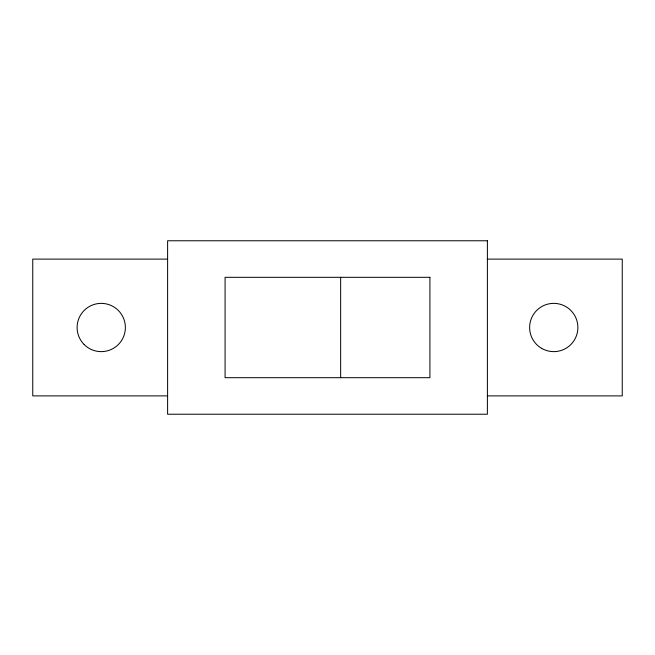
<?xml version="1.0" encoding="UTF-8"?>
<svg xmlns="http://www.w3.org/2000/svg" width="655" height="655" viewBox="0 0 655 655"><rect width="100%" height="100%" fill="white"/><g stroke="black" fill="none" stroke-linecap="round" stroke-linejoin="round"><path stroke-width="0.98" d="M167.614 259.11L32.75 259.11L32.75 395.89L167.614 395.89M487.385 259.11L622.25 259.11L622.25 395.89L487.385 395.89M340.649 277.311L340.649 377.689M487.385 240.77L167.614 240.77L167.614 414.23L487.385 414.23L487.385 240.77M429.917 277.311L225.083 277.311L225.083 377.689L429.917 377.689L429.917 277.311M84.176 344.563A24.137 24.137 0 0 0 124.556 333.747A24.137 24.137 0 0 0 95 304.19A24.137 24.137 0 0 0 84.176 344.563M541.693 348.403A24.137 24.137 0 0 0 577.89 327.5A24.137 24.137 0 0 0 541.693 306.597A24.137 24.137 0 0 0 541.693 348.403"/></g></svg>
